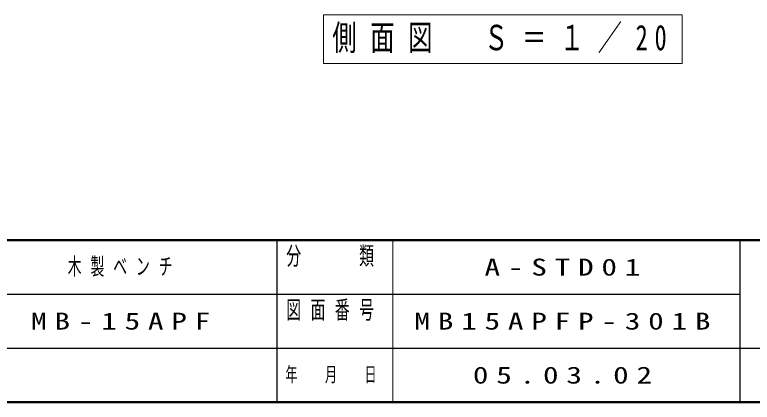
# Model space of a CAD drawing. Units: millimetres on the paper, scale 1:20. Extents: x -365 to 0, y 0 to 257.
# Drawn here: x -164 to -68.4, y 0 to 50.2 of the extents above; entities that cross this region are included whole.
import ezdxf

# ---------------------------------------------------------------- set-up
doc = ezdxf.new("R2010")
doc.units = ezdxf.units.MM
doc.layers.add('LY_1', color=7, linetype='Continuous', lineweight=25)
doc.layers.add('LY_3', color=7, linetype='Continuous', lineweight=13)
doc.styles.add('ＭＳ ゴシック', font='')
doc.styles.get('ＭＳ ゴシック').set_extended_font_data('MS Gothic')

msp = doc.modelspace()

# ---------------------------------------------------------------- linework, layer by layer
at = {"layer": 'LY_1', "lineweight": 13}
for p, q in [((-77.474, 50.238), (-123.974, 50.238)), ((-123.974, 50.238), (-123.974, 43.938)), ((-77.474, 43.938), (-77.474, 50.238)), ((-123.974, 43.938), (-77.474, 43.938))]:
    msp.add_line(p, q, dxfattribs=at)
at = {"layer": 'LY_3', "lineweight": 50}
for p, q in [((-365, 21), (0, 21)), ((-365, 0), (0, 0))]:
    msp.add_line(p, q, dxfattribs=at)
at = {"layer": 'LY_3', "color": 211, "lineweight": 25}
for p, q in [((-130, 21), (-130, 0)), ((-70, 21), (-70, 0)), ((-182.5, 14), (-70, 14)), ((-237.5, 7), (0, 7))]:
    msp.add_line(p, q, dxfattribs=at)
at = {"layer": 'LY_3'}
msp.add_line((-115, 21), (-115, 0), dxfattribs=at)

# ---------------------------------------------------------------- texts
at = {"layer": 'LY_1', "attachment_point": 5, "style": 'ＭＳ ゴシック'}
for s, insert, char_height in [('\\T1.56;\\W0.7;側面図\u3000Ｓ＝１／20', (-100.724, 47.088), 3.299), ('\\T1.64;\\W0.6;木製ベンチ', (-149.75, 17.5), 2.199), ('\\T1.5;\\W1.35;A-STD01', (-92.5, 17.5), 2.199), ('\\T1.5;\\W1.35;MB-15APF', (-149.75, 10.5), 2.199), ('\\T1.5;\\W1.35;MB15APFP-301B', (-92.5, 10.5), 2.199), ('\\T1.5;\\W1.35;05.03.02', (-92.5, 3.5), 2.199)]:
    msp.add_mtext(s, dxfattribs=dict(at, insert=insert, char_height=char_height))
at = {"layer": 'LY_3', "color": 4, "style": 'ＭＳ ゴシック'}
for s, insert, char_height, attachment_point in [('\\T1.64;\\W0.6;分\u3000\u3000類', (-122.5, 20.167), 2.346, 2), ('\\T1.64;\\W0.6;図面番号', (-122.5, 13.167), 2.346, 2), ('\\T1.64;\\W0.6;年\u3000月\u3000日', (-122.5, 3.5), 1.906, 5)]:
    msp.add_mtext(s, dxfattribs=dict(at, insert=insert, char_height=char_height, attachment_point=attachment_point))

doc.saveas('drawing.dxf')
